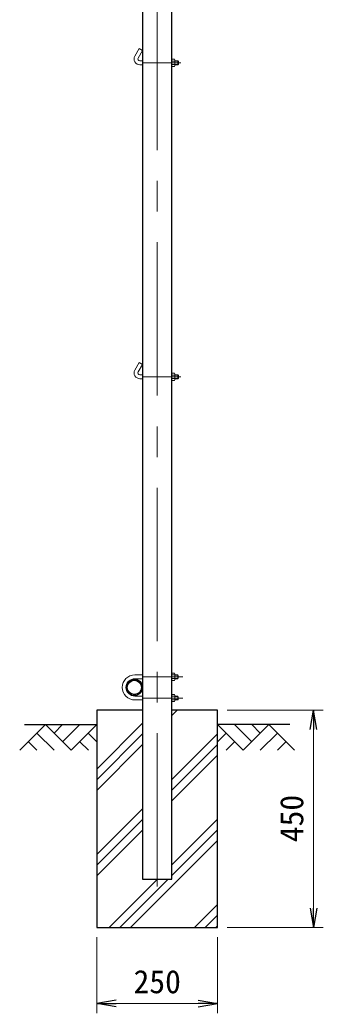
# Model space of a CAD drawing. Units: millimetres, scale not verified. Extents: x -4200 to 4200, y -2970 to 2970.
# Drawn here: x -178 to 451, y -1167 to 889 of the extents above; entities that cross this region are included whole.
import ezdxf
from ezdxf.enums import TextEntityAlignment as Align

# ---------------------------------------------------------------- set-up
doc = ezdxf.new("R2010")
doc.units = ezdxf.units.MM
doc.header["$LTSCALE"] = 10
doc.linetypes.add('USER1', pattern=[50.8, 31.75, -6.35, 6.35, -6.35])
for name, color, linetype, lineweight in [('0-0_D-STR1', 1, 'Continuous', 25), ('0-1_D-STR3', 3, 'Continuous', 13), ('0-2_D-BMK', 2, 'USER1', 13), ('0-3_D-STR-DIM', 7, 'Continuous', 13), ('0-6_D-DCR-HCH', 7, 'Continuous', 13), ('0-7_D-STR4', 7, 'Continuous', 25), ('0-8_D-BGD', 7, 'Continuous', 25)]:
    doc.layers.add(name, color=color, linetype=linetype, lineweight=lineweight)
doc.layers.add('0-4_0', color=7, linetype='Continuous')
doc.styles.add('ＭＳ ゴシック', font='')
doc.styles.get('ＭＳ ゴシック').set_extended_font_data('MS Gothic')

# ---------------------------------------------------------------- blocks, each defined once
blk = doc.blocks.new('_Open')
at = {"layer": '0-4_0'}
blk.add_line((-10, 1.667), (0, 0), dxfattribs=at)
blk.add_lwpolyline([(-10, -1.667), (0, 0), (-10, 0)], dxfattribs=at)

msp = doc.modelspace()

# ---------------------------------------------------------------- linework, layer by layer
at = {"layer": '0-0_D-STR1'}
msp.add_lwpolyline([(76.28, 1499.81), (76.28, -890), (136.78, -890), (136.78, 1499.81)], dxfattribs=at)
for radius in [17, 14.7]:
    msp.add_circle((59.28, -493), radius, dxfattribs=at)
at = {"layer": '0-1_D-STR3'}
for p, q in [((69.35, 829.59), (60.35, 814)), ((76.28, 825.59), (67.28, 810)), ((76.28, 825.59), (69.35, 829.59)), ((70.74, 804), (76.28, 804)), ((136.78, 807.5), (136.78, 792.5)), ((136.78, 807.5), (142.58, 807.5)), ((142.58, 803.75), (136.78, 803.75)), ((143.28, 805.92), (143.28, 794.35)), ((143.28, 804), (149.54, 804)), ((143.28, 803.3), (150.24, 803.3)), ((149.54, 804), (149.54, 796)), ((150.74, 802.8), (149.54, 804)), ((150.74, 802.8), (150.74, 797.2)), ((150.74, 802.8), (150.74, 797.2)), ((70.74, 796), (76.28, 796)), ((142.58, 796.25), (136.78, 796.25)), ((136.78, 792.5), (142.58, 792.5)), ((143.28, 796.7), (150.24, 796.7)), ((143.28, 796), (149.54, 796)), ((149.54, 796), (150.74, 797.2)), ((69.35, 179.59), (60.35, 164)), ((76.28, 175.59), (67.28, 160)), ((76.28, 175.59), (69.35, 179.59)), ((70.74, 154), (76.28, 154)), ((70.74, 146), (76.28, 146)), ((136.78, 157.5), (136.78, 142.5)), ((136.78, 157.5), (142.58, 157.5)), ((142.58, 153.75), (136.78, 153.75)), ((142.58, 146.25), (136.78, 146.25)), ((143.28, 155.92), (143.28, 144.35)), ((143.28, 154), (149.54, 154)), ((143.28, 153.3), (150.24, 153.3)), ((143.28, 146.7), (150.24, 146.7)), ((143.28, 146), (149.54, 146)), ((149.54, 154), (149.54, 146)), ((150.74, 152.8), (149.54, 154)), ((149.54, 146), (150.74, 147.2)), ((150.74, 152.8), (150.74, 147.2)), ((150.74, 152.8), (150.74, 147.2)), ((136.78, 142.5), (142.58, 142.5)), ((60.28, -467), (76.28, -467)), ((136.78, -463.5), (142.58, -463.5)), ((142.58, -467.25), (136.78, -467.25)), ((143.28, -465.08), (143.28, -476.65)), ((143.28, -467), (149.08, -467)), ((143.28, -467.7), (149.78, -467.7)), ((149.08, -467), (150.28, -468.2)), ((149.08, -475), (149.08, -467)), ((150.28, -473.8), (150.28, -468.2)), ((60.28, -475), (76.28, -475)), ((142.58, -474.75), (136.78, -474.75)), ((143.28, -474.3), (149.78, -474.3)), ((143.28, -475), (149.08, -475)), ((150.28, -473.8), (149.08, -475)), ((60.28, -511), (76.28, -511)), ((136.78, -522.5), (136.78, -507.5)), ((136.78, -507.5), (142.58, -507.5)), ((142.58, -511.25), (136.78, -511.25)), ((143.28, -520.92), (143.28, -509.35)), ((143.28, -511), (149.08, -511)), ((143.28, -511.7), (149.78, -511.7)), ((149.08, -511), (150.28, -512.2)), ((150.28, -517.8), (150.28, -512.2)), ((60.28, -519), (76.28, -519)), ((142.58, -518.75), (136.78, -518.75)), ((136.78, -522.5), (142.58, -522.5)), ((143.28, -518.3), (149.78, -518.3)), ((143.28, -519), (149.08, -519))]:
    msp.add_line(p, q, dxfattribs=at)
for points in [[(136.78, -463.5), (136.78, -478.5), (142.58, -478.5)], [(150.28, -517.8), (149.08, -519), (149.08, -511)]]:
    msp.add_lwpolyline(points, dxfattribs=at)
for centre, radius, start, end in [((70.74, 808), 12, 150, 270), ((70.74, 808), 4, 150, 270), ((132.88, 800), 10.39, 338.85295, 21.14705), ((140.48, 805.62), 2.81, 318.21899, 41.78101), ((140.42, 794.37), 2.86, 319.0514, 40.9486), ((70.74, 158), 12, 150, 270), ((70.74, 158), 4, 150, 270), ((132.88, 150), 10.39, 338.85295, 21.14705), ((140.48, 155.62), 2.81, 318.21899, 41.78101), ((140.42, 144.37), 2.86, 319.0514, 40.9486), ((60.28, -493), 26, 90, 270), ((132.88, -471), 10.39, 338.85295, 21.14705), ((140.48, -465.38), 2.81, 318.21899, 41.78101), ((60.28, -493), 18, 90, 270), ((140.42, -476.63), 2.86, 319.0514, 40.9486), ((132.88, -515), 10.39, 338.85295, 21.14705), ((140.42, -509.38), 2.86, 319.0514, 40.9486), ((140.48, -520.63), 2.81, 318.21899, 41.78101)]:
    msp.add_arc(centre, radius, start, end, dxfattribs=at)
at = {"layer": '0-2_D-BMK'}
for p, q in [((106.53, -905), (106.53, 1540)), ((76.28, 800), (155.63, 800)), ((76.28, 150), (155.63, 150)), ((76.28, -471), (159.87, -471)), ((76.28, -515), (159.87, -515))]:
    msp.add_line(p, q, dxfattribs=at)
at = {"layer": '0-3_D-STR-DIM'}
for p, q in [((251.53, -540), (450.54, -540)), ((430.54, -950), (430.54, -580)), ((251.53, -990), (450.54, -990)), ((-18.47, -1010), (-18.47, -1167.32)), ((231.53, -1010), (231.53, -1167.32)), ((21.53, -1147.32), (191.53, -1147.32))]:
    msp.add_line(p, q, dxfattribs=at)
at = {"layer": '0-6_D-DCR-HCH'}
for p, q in [((136.78, -550.99), (147.77, -540)), ((-124.9, -570), (-178.11, -623.21)), ((-124.9, -570), (-71.68, -623.21)), ((-107.16, -587.74), (-89.42, -570)), ((-89.42, -605.47), (-53.95, -570)), ((-71.68, -623.21), (-18.47, -570)), ((-18.47, -662.04), (76.28, -567.29)), ((284.74, -623.21), (231.53, -570)), ((302.48, -605.47), (267, -570)), ((337.95, -570), (284.74, -623.21)), ((320.31, -587.83), (302.48, -570)), ((337.95, -570), (391.16, -623.21)), ((-142.63, -587.74), (-107, -623.21)), ((-36.21, -587.74), (-18.47, -605.39)), ((-18.47, -684.14), (76.28, -589.39)), ((136.78, -683.57), (231.53, -588.82)), ((249.27, -587.74), (231.53, -605.39)), ((355.69, -587.74), (320.05, -623.21)), ((-160.37, -605.47), (-142.55, -623.21)), ((-53.95, -605.47), (-36.13, -623.21)), ((-18.47, -706.24), (76.28, -611.49)), ((136.78, -705.67), (231.53, -610.92)), ((267, -605.47), (249.18, -623.21)), ((373.43, -605.47), (355.61, -623.21)), ((136.78, -727.77), (231.53, -633.02)), ((-18.47, -838.82), (76.28, -744.07)), ((-18.47, -860.92), (76.28, -766.17)), ((136.78, -860.35), (231.53, -765.6)), ((-18.47, -883.02), (76.28, -788.27)), ((136.78, -882.45), (231.53, -787.7)), ((51.32, -990), (231.53, -809.79)), ((7.13, -990), (107.13, -890)), ((29.22, -990), (129.22, -890)), ((183.9, -990), (231.53, -942.37)), ((206, -990), (231.53, -964.47)), ((228.1, -990), (231.53, -986.57))]:
    msp.add_line(p, q, dxfattribs=at)
at = {"layer": '0-7_D-STR4'}
msp.add_line((231.53, -540), (136.78, -540), dxfattribs=at)
msp.add_lwpolyline([(76.28, -540), (-18.47, -540), (-18.47, -990), (231.53, -990), (231.53, -540)], dxfattribs=at)
at = {"layer": '0-8_D-BGD'}
for p, q in [((-168.47, -570), (-18.47, -570)), ((381.53, -570), (231.53, -570))]:
    msp.add_line(p, q, dxfattribs=at)

# ---------------------------------------------------------------- block references
at = {"layer": '0-3_D-STR-DIM', "xscale": 4, "yscale": 4}
for p, rotation in [((430.54, -540), 90), ((430.54, -990), 270), ((-18.47, -1147.32), 180)]:
    msp.add_blockref('_Open', p, dxfattribs=dict(at, rotation=rotation))
msp.add_blockref('_Open', (231.53, -1147.32), dxfattribs=at)

# ---------------------------------------------------------------- texts
at = {"layer": '0-3_D-STR-DIM', "style": 'ＭＳ ゴシック'}
msp.add_text('450', height=48.09, rotation=90, dxfattribs=at).set_placement((423.79, -813.5), align=Align.BOTTOM_LEFT)
msp.add_text('250', height=48.09, dxfattribs=at).set_placement((57.53, -1140.57), align=Align.BOTTOM_LEFT)

doc.saveas('drawing.dxf')
